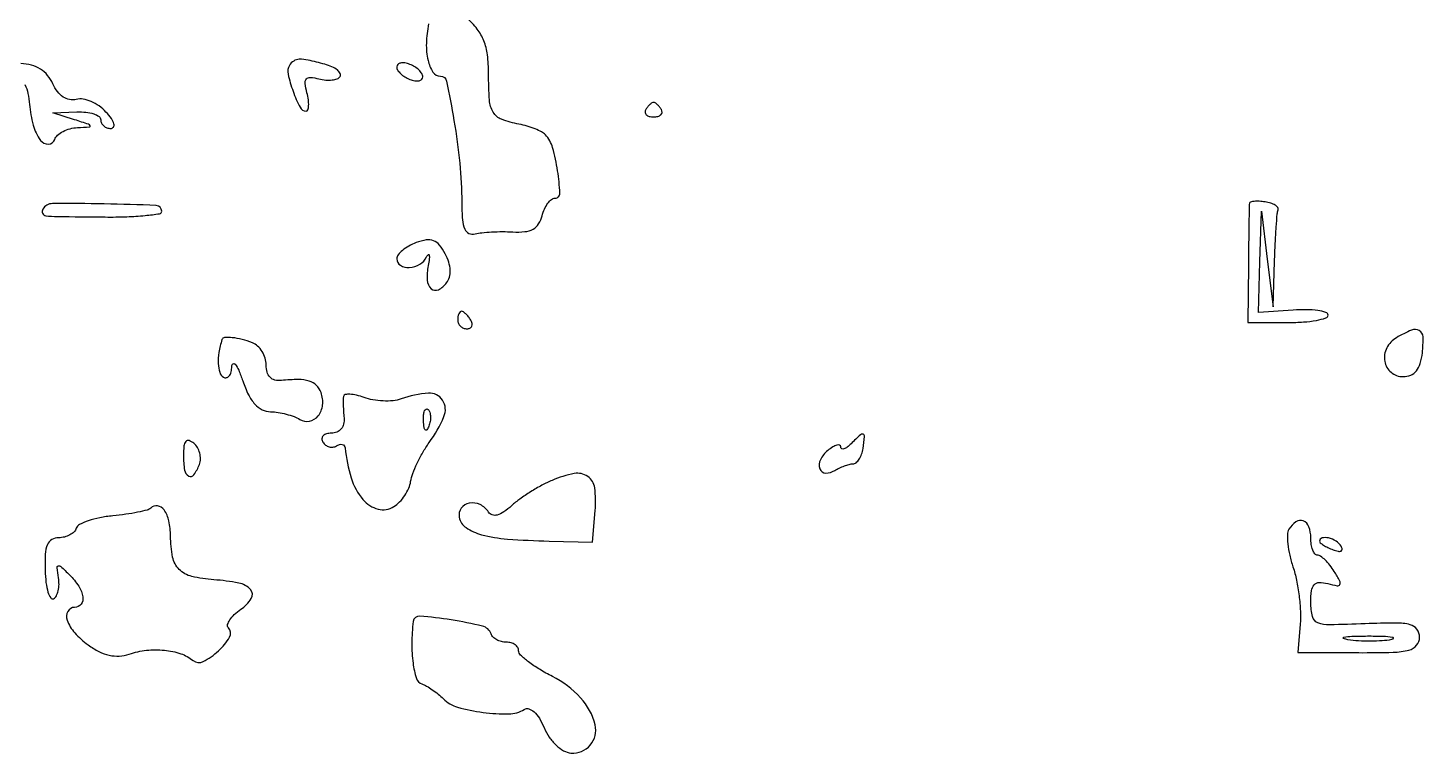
# Model space of a CAD drawing. Extents: x 0 to 5034, y 0 to 2560.
# Drawn here: x 1518.6 to 1678.9, y 1983.3 to 2066.5 of the extents above; entities that cross this region are included whole.
import ezdxf

# ---------------------------------------------------------------- set-up
doc = ezdxf.new("R2010")
doc.units = 0

msp = doc.modelspace()

# ---------------------------------------------------------------- linework, layer by layer
for points in [[(1336.676578, 2318.858857, -0.00002), (1264.40431, 2319.816549, -0.099619)], [(1564.652188, 2067.010938, 0.042535), (1564.400713, 2064.782567, 0.062586), (1564.592581, 2062.824002, 0.086572), (1565.158294, 2061.468516, 0.256064), (1566.013151, 2061, -0.35608), (1566.73123, 2060.414356, -0.008692), (1567.572896, 2055.918989, -0.017391), (1568.227555, 2051.022996, -0.022534), (1568.467893, 2046.5, 0.016786), (1568.55014, 2044.523794, 0.081764), (1568.81377, 2043.438651, 0.189106), (1569.292334, 2042.950313, 0.170846), (1570, 2042.89124, -0.037653), (1570.768615, 2043.031002, -0.013055), (1571.892955, 2043.119434, -0.012884), (1573.141263, 2043.152667, -0.014629), (1574.337718, 2043.118671, 0.039844), (1575.710295, 2043.148851, 0.101051), (1576.657749, 2043.445099, 0.124688), (1577.293989, 2044.040866, 0.078753), (1577.704349, 2044.977432, -0.041925), (1577.977775, 2045.75143, -0.053075), (1578.360724, 2046.405871, -0.063025), (1578.788918, 2046.855157, -0.17257), (1579.196087, 2047, 0.427797), (1579.739799, 2047.569403, 0.026828), (1579.482616, 2050.137968, 0.030991), (1578.899735, 2052.802047, 0.118282), (1578.071238, 2054.273409, 0.085326), (1577.642117, 2054.601158, 0.024909), (1576.884991, 2054.950416, 0.024245), (1575.979003, 2055.264713, 0.023801), (1575.041284, 2055.492049, -0.042288), (1573.046406, 2056.054424, -0.16908), (1572.085179, 2056.854724, -0.119314), (1571.646987, 2058.251448, -0.016626), (1571.545455, 2061.304064, 0.02966), (1571.417273, 2063.463045, 0.064202), (1571.011697, 2065.072661, 0.07197), (1570.247989, 2066.410372, 0.046432), (1569.022727, 2067.711856, 0.014651)], [(1518.286159, 2060.050103, -0.05219), (1518.636786, 2059.004586, -0.035825), (1518.820984, 2057.766309, 0.048392), (1519.234096, 2055.39889, 0.08869), (1520.077011, 2053.637698, 0.25397), (1520.968676, 2053.206898, 0.301682), (1521.708333, 2053.75, -0.125656), (1522.041886, 2054.236044, -0.061185), (1522.66849, 2054.662094, -0.05495), (1523.470597, 2054.968712, -0.052389), (1524.333333, 2055.09968, 0.004699), (1525.68784, 2055.174759, 0.501884), (1525.774536, 2055.308329, 0.227777), (1525.597867, 2055.479056, 0.002612), (1524, 2056), (1521.5, 2056.80064), (1524.25, 2056.90032, -0.034573), (1525.303399, 2056.865663, -0.053647), (1526.192188, 2056.676969, -0.071149), (1526.8017, 2056.376162, -0.247444), (1527, 2056, 0.114747), (1527.088709, 2055.618549, 0.100386), (1527.339278, 2055.29375, 0.093604), (1527.713934, 2055.075772, 0.085274), (1528.154988, 2055, 0.256878), (1528.455642, 2055.165376, 0.216102), (1528.506784, 2055.529949, 0.084409), (1528.213859, 2056.129133, 0.028117), (1527.598171, 2056.891522, 0.055423), (1526.817678, 2057.582307, 0.052732), (1525.891836, 2058.098243, 0.05691), (1524.966604, 2058.373677, 0.107847), (1524.193183, 2058.343326, -0.109515), (1523.42057, 2058.315556, -0.101354), (1522.684362, 2058.613242, -0.085692), (1522.030379, 2059.231389, -0.055253), (1521.5, 2060.132045, 0.069361), (1520.896672, 2061.093706, 0.076922), (1520.071522, 2061.815152, 0.074029), (1519.038903, 2062.272721, 0.058103), (1517.827171, 2062.459885, 0.027094)]]:
    msp.add_lwpolyline(points, format="xyb")
for points in [[(1548.67643, 2062.25, 0.191168), (1548.517727, 2061.230101, 0.031304), (1549.092387, 2059.275863, 0.029295), (1549.888931, 2057.428828, 0.283516), (1550.584407, 2057, 0.322211), (1550.793854, 2057.150608, 0.069203), (1550.881428, 2057.616556, 0.048371), (1550.848152, 2058.294156, 0.027517), (1550.684385, 2059.098914, -0.031115), (1550.472558, 2060.179536, -0.214662), (1550.624175, 2060.684762, -0.243319), (1551.085352, 2060.868418, -0.03937), (1552.066757, 2060.692794, 0.041844), (1552.841922, 2060.558024, 0.05171), (1553.574567, 2060.56889, 0.06058), (1554.162149, 2060.712164, 0.165753), (1554.487757, 2060.98019, 0.267303), (1554.498637, 2061.329007, 0.102152), (1554.176008, 2061.716104, 0.065714), (1553.561491, 2062.085423, 0.037027), (1552.738753, 2062.372655, 0.01025), (1550.814836, 2062.84626, 0.062846), (1549.79961, 2062.943348, 0.133676), (1549.160311, 2062.748415, 0.119796)], [(1561, 2062.075604, 0.142471), (1561.108138, 2061.703798, 0.060245), (1561.440625, 2061.297997, 0.052856), (1561.926166, 2060.922397, 0.046632), (1562.5, 2060.638374, 0.049166), (1563.07468, 2060.480468, 0.08982), (1563.559375, 2060.484956, 0.13955), (1563.877126, 2060.644659, 0.209945), (1564, 2060.924396, 0.142471), (1563.891862, 2061.296202, 0.060245), (1563.559375, 2061.702003, 0.052856), (1563.073834, 2062.077603, 0.046632), (1562.5, 2062.361626, 0.049166), (1561.92532, 2062.519532, 0.08982), (1561.440625, 2062.515044, 0.13955), (1561.122874, 2062.355341, 0.209945)], [(1589.603006, 2057.166667, 0.156081), (1589.524383, 2056.850742, 0.191391), (1589.654049, 2056.578125, 0.128073), (1589.996371, 2056.393832, 0.059847), (1590.5, 2056.333333, 0.059847), (1591.003629, 2056.393832, 0.128073), (1591.345951, 2056.578125, 0.191391), (1591.475617, 2056.850742, 0.156081), (1591.396994, 2057.166667, 0.030643), (1591.17176, 2057.485629, 0.036533), (1590.921053, 2057.755208, 0.039602), (1590.681431, 2057.94484, 0.148655), (1590.5, 2058, 0.148655), (1590.318569, 2057.94484, 0.039602), (1590.078947, 2057.755208, 0.036533), (1589.82824, 2057.485629, 0.030643)], [(1658.944444, 2046.411516, 0.029228), (1658.920803, 2046.100026, 0.000391), (1658.888889, 2044.169544, 0.001115), (1658.858645, 2041.932766, 0.000732), (1658.833333, 2039.357143), (1658.777778, 2032.714286), (1663.388889, 2032.714286, 0.017432), (1665.155418, 2032.775891, 0.028514), (1666.641006, 2032.965176, 0.028133), (1667.742277, 2033.234669, 0.334835), (1667.984748, 2033.568382, 0.327902), (1667.744441, 2033.883465, 0.036231), (1666.803457, 2034.087073, 0.033069), (1665.513323, 2034.183428, 0.02013), (1663.984748, 2034.13477), (1660, 2033.847062), (1660.162997, 2039.673531), (1660.325993, 2045.5), (1661, 2040), (1661.674007, 2034.5), (1661.837003, 2039.75, -0.004055), (1661.917639, 2041.80881, -0.005644), (1662.025557, 2043.650122, -0.003564), (1662.144488, 2045.192464, -0.070289), (1662.25, 2045.654671, 0.259892), (1662.210997, 2045.924123, 0.093387), (1661.9125, 2046.19248, 0.06305), (1661.402477, 2046.420312, 0.03713), (1660.75, 2046.566187, 0.022145), (1660.075262, 2046.634872, 0.035669), (1659.497743, 2046.626701, 0.040437), (1659.072936, 2046.555403, 0.306459)], [(1520.344738, 2045.75, 0.243578), (1520.30826, 2045.264511, 0.266162), (1520.682283, 2044.981545, 0.028863), (1521.99526, 2044.889874, 0.000862), (1527.5, 2044.833333, 0.010313), (1529.992205, 2044.863436, 0.017076), (1532.090768, 2045.003937, 0.011134), (1533.756836, 2045.210355, 0.372009), (1534.000486, 2045.492126, 0.402119), (1533.364302, 2046.156159, 0.005817), (1527.392897, 2046.338435, 0.006558), (1521.451088, 2046.372699, 0.258167)], [(1563.229158, 2041.889067, 0.038056), (1562.376041, 2041.497408, 0.047051), (1561.654815, 2041.003464, 0.054201), (1561.155495, 2040.48643, 0.166431), (1561, 2040.032224, 0.261516), (1561.420547, 2039.283158, 0.153973), (1562.445642, 2039.030019, 0.117607), (1563.648271, 2039.398856, 0.149905), (1564.427755, 2040.25, -0.087442), (1564.611536, 2040.508342, -0.603945), (1564.72501, 2040.472168, -0.07748), (1564.733714, 2040.056041, -0.012422), (1564.604968, 2039.250996, 0.060891), (1564.502351, 2037.592409, 0.191518), (1564.966968, 2036.601111, 0.313735), (1565.778174, 2036.481799, 0.114108), (1566.723793, 2037.26101, 0.097865), (1567.053061, 2037.926876, 0.077951), (1567.140053, 2038.72521, 0.066029), (1566.976485, 2039.629649, 0.043365), (1566.566257, 2040.606843, 0.047952), (1565.906104, 2041.614526, 0.132812), (1565.227515, 2042.110251, 0.132977), (1564.392128, 2042.196127, 0.048124)], [(1568, 2033, 0.105053), (1568.081062, 2032.618444, 0.099167), (1568.311086, 2032.29375, 0.09642), (1568.654762, 2032.076123, 0.093332), (1569.059017, 2032, 0.108972), (1569.413961, 2032.078288, 0.182303), (1569.6254, 2032.29375, 0.161196), (1569.656512, 2032.6179, 0.082592), (1569.5, 2033, 0.029505), (1569.231006, 2033.382774, 0.035638), (1568.933975, 2033.70625, 0.038439), (1568.65171, 2033.934461, 0.151918), (1568.440983, 2034, 0.210953), (1568.272352, 2033.92554, 0.081139), (1568.129539, 2033.70625, 0.061769), (1568.032345, 2033.382849, 0.042167)], [(1540.923489, 2030.75, 0.032778), (1540.578096, 2029.284515, 0.051137), (1540.495561, 2027.99146, 0.064761), (1540.664249, 2026.995531, 0.181994), (1541.089067, 2026.444954, 0.193035), (1541.438578, 2026.384167, 0.177182), (1541.748993, 2026.578742, 0.106869), (1541.969237, 2027.037921, 0.050822), (1542.056442, 2027.690983, -0.231167), (1542.207407, 2027.977075, -0.412174), (1542.447916, 2027.940476, -0.061994), (1542.843018, 2027.240773, -0.015172), (1543.309859, 2026, 0.032098), (1543.964659, 2024.42363, 0.069285), (1544.700818, 2023.338817, 0.093353), (1545.541288, 2022.699812, 0.111778), (1546.504614, 2022.462786, -0.034369), (1547.369104, 2022.387091, -0.024929), (1548.315224, 2022.189488, -0.025347), (1549.198641, 2021.909982, -0.049155), (1549.863001, 2021.58467, 0.190425), (1550.978753, 2021.384829, 0.17716), (1551.971727, 2021.99335, 0.141224), (1552.484007, 2023.240584, 0.119448), (1552.300491, 2024.659316, 0.103601), (1551.756597, 2025.502525, 0.124233), (1550.95084, 2025.990195, 0.078068), (1549.712829, 2026.166223, 0.021701), (1547.75, 2026.052296, -0.08743), (1547.00461, 2026.10684, -0.137311), (1546.450932, 2026.424133, -0.126588), (1546.113599, 2027.005633, -0.068564), (1546, 2027.830153, 0.074122), (1545.881784, 2028.623221, 0.064344), (1545.53535, 2029.389789, 0.066861), (1545.022997, 2030.015025, 0.09639), (1544.418213, 2030.393011, 0.028687), (1543.232586, 2030.771558, 0.037491), (1542.112587, 2030.971599, 0.040127), (1541.229631, 2030.990661, 0.313499)], [(1675.838507, 2030.969432, 0.143264), (1674.722163, 2029.789908, 0.161645), (1674.485553, 2028.253243, 0.18022), (1675.212141, 2026.996948, 0.174188), (1676.595329, 2026.5, 0.096244), (1677.472414, 2026.670407, 0.127586), (1678.123159, 2027.152487, 0.099338), (1678.563472, 2027.995419, 0.042222), (1678.816422, 2029.25, 0.036253), (1678.892848, 2031.064918, 0.259814), (1678.458773, 2031.791076, 0.236374), (1677.574295, 2031.84368, 0.030884)], [(1554.884846, 2024.217776, 0.03679), (1554.851545, 2023.829381, 0.009363), (1554.855809, 2023.196784, 0.009493), (1554.88802, 2022.472634, 0.009484), (1554.947704, 2021.75, -0.084755), (1554.900566, 2021.055134, -0.113737), (1554.619372, 2020.49231, -0.11985), (1554.133778, 2020.128952, -0.101303), (1553.503841, 2020, 0.064279), (1552.928616, 2019.925744, 0.135789), (1552.542901, 2019.701458, 0.19148), (1552.404138, 2019.369372, 0.143726), (1552.510081, 2018.983688, 0.090427), (1552.820631, 2018.639411, 0.095498), (1553.22714, 2018.434921, 0.099685), (1553.665803, 2018.401101, 0.108373), (1554.069098, 2018.542705, -0.068364), (1554.430927, 2018.703013, -0.127809), (1554.749023, 2018.711382, -0.170504), (1554.972134, 2018.569726, -0.14425), (1555.076511, 2018.309017, 0.051857), (1555.768361, 2014.859052, 0.09839), (1557.115692, 2012.379131, 0.157777), (1558.848891, 2011.28284, 0.206295), (1560.681336, 2011.570789, 0.062742), (1561.3307, 2012.104626, 0.043374), (1561.922648, 2012.850701, 0.043574), (1562.373555, 2013.682141, 0.066123), (1562.598752, 2014.471879, -0.054191), (1562.830926, 2015.366192, -0.020884), (1563.335767, 2016.546922, -0.020386), (1563.994785, 2017.792727, -0.023675), (1564.723525, 2018.918041, 0.053145), (1566.416665, 2021.903988, 0.250139), (1566.263243, 2023.803837, 0.277906), (1564.649963, 2024.598852, 0.061288), (1561.5, 2023.938362, -0.058035), (1560.570861, 2023.737242, -0.033555), (1559.426563, 2023.702736, -0.033109), (1558.2579, 2023.823693, -0.047043), (1557.25, 2024.095426, 0.028213), (1556.379177, 2024.365707, 0.048251), (1555.627111, 2024.477918, 0.066991), (1555.088765, 2024.433621, 0.308197)], [(1564.683114, 2020.8125, -0.054073), (1564.461564, 2020.395823, -0.470617), (1564.279315, 2020.37858, -0.168741), (1564.137993, 2020.670344, -0.018894), (1564.078947, 2021.416667, -0.028489), (1564.089945, 2022.112848, -0.077125), (1564.200665, 2022.592839, -0.208169), (1564.385309, 2022.77538, -0.296942), (1564.604167, 2022.729167, -0.126455), (1564.797407, 2022.402231, -0.060344), (1564.876576, 2021.916927, -0.05415), (1564.839148, 2021.359369, -0.051402)], [(1613.2, 2018.8, -0.032604), (1612.73837, 2018.394945, -0.087776), (1612.3525, 2018.194093, -0.217877), (1612.110506, 2018.22431, -0.260014), (1612, 2018.422445, 0.303186), (1611.866998, 2018.621623, 0.167553), (1611.562609, 2018.640294, 0.074418), (1611.083196, 2018.426592, 0.031221), (1610.51101, 2018.009138, 0.103173), (1609.671286, 2016.954544, 0.204263), (1609.604275, 2015.90649, 0.310537), (1610.263159, 2015.426617, 0.14953), (1611.319098, 2015.718375, -0.029266), (1611.8376, 2016.006991, -0.024326), (1612.418857, 2016.253267, -0.025011), (1612.974726, 2016.426503, -0.058861), (1613.404671, 2016.484687, 0.170302), (1613.769809, 2016.619752, 0.074433), (1614.119043, 2017.009564, 0.061267), (1614.401018, 2017.579306, 0.047903), (1614.566187, 2018.25, 0.009512), (1614.741891, 2019.629289, 0.335765), (1614.584985, 2019.890932, 0.291877), (1614.264611, 2019.830896, 0.008044)], [(1536.5, 2017.414963, 0.0376), (1536.624563, 2015.760903, 0.235779), (1537.09811, 2015.088287, 0.382608), (1537.705494, 2015.234726, 0.059309), (1538.33357, 2016.426887, 0.087691), (1538.453641, 2017.046292, 0.069301), (1538.370549, 2017.724873, 0.069056), (1538.104574, 2018.357281, 0.085724), (1537.690559, 2018.84185, 0.087384), (1537.140077, 2019.155866, 0.314691), (1536.770961, 2019.055423, 0.151066), (1536.553579, 2018.534727, 0.02391)], [(1578.840568, 2014.585496, 0.025095), (1577.677326, 2014.029183, 0.015853), (1576.377403, 2013.271068, 0.015915), (1575.144113, 2012.442618, 0.028065), (1574.189846, 2011.671808, -0.032159), (1573.287028, 2010.954683, -0.08412), (1572.539786, 2010.603693, -0.142904), (1571.960267, 2010.610998, -0.182158), (1571.54026, 2010.934857, 0.144089), (1570.575817, 2011.799719, 0.155577), (1569.327328, 2011.970731, 0.196285), (1568.40426, 2011.391769, 0.206959), (1568.176676, 2010.348642, 0.197879), (1568.964713, 2009.156423, 0.084527), (1570.73652, 2008.349461, 0.046273), (1573.721095, 2007.848681, 0.012614), (1578.5, 2007.616557), (1583.5, 2007.5), (1583.80278, 2011.122758, 0.053079), (1583.744016, 2013.713802, 0.211261), (1582.938597, 2015.041935, 0.204427), (1581.391512, 2015.365164, 0.049685)], [(1532.740331, 2011.406998, -0.133756), (1532.339893, 2011.178007, -0.012854), (1531.236445, 2010.922175, -0.015637), (1529.88121, 2010.688361, -0.011725), (1528.377092, 2010.512909, 0.025289), (1526.886238, 2010.297883, 0.034114), (1525.570337, 2009.94499, 0.036328), (1524.569955, 2009.518686, 0.195844), (1524.192908, 2009.078724, -0.121882), (1523.931749, 2008.666139, -0.068841), (1523.449375, 2008.317051, -0.062156), (1522.830747, 2008.08078, -0.060332), (1522.166667, 2008.000598, 0.135164), (1521.378777, 2007.783951, 0.161181), (1520.876407, 2007.204357, 0.085548), (1520.628723, 2006.116441, 0.020313), (1520.605303, 2004.250598, 0.02254), (1520.708161, 2002.846826, 0.043933), (1520.937677, 2001.748613, 0.06982), (1521.244972, 2001.084281, 0.398153), (1521.588917, 2001, 0.147331), (1521.902352, 2001.329301, 0.060621), (1522.11409, 2001.91468, 0.052831), (1522.20225, 2002.643305, 0.045698), (1522.143366, 2003.411677, -0.011307), (1521.975341, 2004.560683, -0.37778), (1522.120417, 2004.772823, -0.256732), (1522.419679, 2004.695119, -0.007187), (1523.409752, 2003.733106, -0.052185), (1524.469005, 2002.426227, -0.105397), (1524.942141, 2001.194815, -0.205072), (1524.731439, 2000.361726, -0.233758), (1524, 2000, 0.274745), (1523.217686, 1999.535028, 0.214075), (1523.140586, 1998.529113, 0.097025), (1524.004723, 1997.083357, 0.052381), (1525.550743, 1995.688744, 0.040113), (1526.793507, 1994.928326, 0.062149), (1527.975818, 1994.503725, 0.0694), (1529.125343, 1994.409176, 0.067352), (1530.269318, 1994.630387, -0.05429), (1532.25288, 1995.06779, -0.051819), (1534.316159, 1995.078148, -0.055296), (1536.188561, 1994.681008, -0.091868), (1537.598208, 1993.905957, 0.299124), (1538.774892, 1993.782401, 0.067443), (1540.506061, 1994.995878, 0.071101), (1541.799631, 1996.586453, 0.344262), (1541.666897, 1997.666436, -0.269232), (1541.571715, 1998.025091, -0.081954), (1541.815272, 1998.555978, -0.057273), (1542.341781, 1999.170903, -0.034331), (1543.090632, 1999.776035, 0.094892), (1544.292394, 2001.013982, 0.343323), (1544.210223, 2002.037925, 0.161378), (1542.84831, 2002.798457, 0.030436), (1539.983691, 2003.168425, -0.04141), (1537.453363, 2003.551773, -0.140333), (1536.011744, 2004.361898, -0.147352), (1535.257241, 2005.785429, -0.047307), (1535.015313, 2008.190983, 0.050903), (1534.827946, 2009.928693, 0.101987), (1534.276886, 2011.1883, 0.20054), (1533.524762, 2011.659108, 0.241769)], [(1663.487917, 2008.98045, 0.136337), (1663.312788, 2008.377263, 0.029647), (1663.36496, 2007.284532, 0.028823), (1663.580764, 2005.985424, 0.024138), (1663.954184, 2004.638823, -0.029695), (1664.354436, 2003.130613, -0.018925), (1664.647641, 2001.338655, -0.019008), (1664.802178, 1999.553026, -0.033234), (1664.775284, 1998.069253), (1664.5, 1994.821758), (1671.5, 1994.799768, 0.007151), (1675.454687, 1994.843909, 0.055724), (1677.278378, 1995.094953, 0.156034), (1678.159049, 1995.644275, 0.177717), (1678.5, 1996.573231, 0.160728), (1678.196683, 1997.49243, 0.174668), (1677.415264, 1998.012799, 0.062801), (1675.79253, 1998.202225, 0.00789), (1672.25, 1998.113607, -0.006051), (1668.161309, 1997.99628, -0.097234), (1666.807695, 1998.238785, -0.245721), (1666.189468, 1998.946843, -0.059037), (1666, 2000.545896, -0.028794), (1666.079421, 2001.923887, -0.15424), (1666.383296, 2002.602139, -0.21607), (1666.95569, 2002.856327, -0.062104), (1667.940249, 2002.725876, 0.019346), (1669.021926, 2002.487295, 0.322295), (1669.335783, 2002.637037, 0.256437), (1669.335787, 2003.023985, 0.014052), (1668.699703, 2004.109245, 0.026761), (1668.191914, 2004.833069, 0.033275), (1667.642676, 2005.444591, 0.035269), (1667.128428, 2005.879471, 0.15919), (1666.759453, 2006, -0.234711), (1666.468376, 2006.144604, -0.071555), (1666.223089, 2006.5875, -0.054652), (1666.055445, 2007.234026, -0.036145), (1666, 2008, 0.086349), (1665.779343, 2009.268182, 0.216842), (1665.139782, 2009.925624, 0.248), (1664.297896, 2009.829163, 0.104617)], [(1667, 2007.606989, 0.2252), (1667.088769, 2007.419896, 0.029412), (1667.455882, 2007.154486, 0.029555), (1667.957462, 2006.875192, 0.020646), (1668.551938, 2006.618443, 0.036408), (1669.131719, 2006.443138, 0.155351), (1669.487528, 2006.474315, 0.32948), (1669.606889, 2006.674071, 0.1144), (1669.492921, 2007.011454, 0.115814), (1668.901891, 2007.603931, 0.080554), (1668.026239, 2007.969265, 0.115534), (1667.291154, 2007.972535, 0.349578)], [(1562.892035, 1998.377808, 0.027725), (1562.723712, 1995.867118, 0.037418), (1562.867638, 1993.596214, 0.040541), (1563.256538, 1991.849994, 0.241771), (1563.889098, 1991.203634, -0.049758), (1564.421493, 1990.965124, -0.020864), (1565.086687, 1990.545911, -0.020396), (1565.766342, 1990.034738, -0.024946), (1566.355853, 1989.501289, 0.128074), (1567.995215, 1988.539358, 0.036385), (1570.913352, 1987.938291, 0.036145), (1573.876656, 1987.765818, 0.135687), (1575.648343, 1988.282664, -0.216989), (1576.18059, 1988.350204, -0.110922), (1576.776462, 1988.007389, -0.072023), (1577.379086, 1987.268222, -0.036889), (1577.918186, 1986.197515, 0.051002), (1578.508529, 1985.102933, 0.05444), (1579.297228, 1984.176577, 0.060261), (1580.171596, 1983.530532, 0.110643), (1581.014552, 1983.273857, 0.237025), (1583.232824, 1984.186401, 0.242919), (1583.793714, 1986.493841, 0.128317), (1582.112926, 1989.619412, 0.08783), (1578.881523, 1992.060443, -0.018683), (1577.394753, 1992.890335, -0.026262), (1576.140197, 1993.746742, -0.024826), (1575.213525, 1994.529062, -0.207927), (1575, 1995.020324, 0.143145), (1574.890808, 1995.393915, 0.099592), (1574.583854, 1995.71222, 0.084165), (1574.124848, 1995.926681, 0.06739), (1573.583333, 1996, -0.062495), (1573.016813, 1996.071087, -0.062336), (1572.484896, 1996.279951, -0.0682), (1572.066004, 1996.588504, -0.11634), (1571.833333, 1996.953024, 0.25464), (1570.851918, 1997.841346, 0.019739), (1567.252956, 1998.561507, 0.018881), (1563.652623, 1998.996593, 0.402583)], [(1675.26375, 1996.296069, -0.031163), (1674.209518, 1996.160023, -0.015827), (1672.872547, 1996.114038, -0.015659), (1671.485188, 1996.153707, -0.022548), (1670.26375, 1996.282419, -0.075924), (1669.761725, 1996.438612, -0.720633), (1669.780601, 1996.581582, -0.040183), (1670.711719, 1996.684722, -0.006817), (1672.5, 1996.713986, -0.00738), (1674.29708, 1996.692368, -0.030832), (1675.374351, 1996.596853, -0.49082), (1675.455688, 1996.450815, -0.248898)]]:
    msp.add_lwpolyline(points, format="xyb", close=True)

doc.saveas('drawing.dxf')
